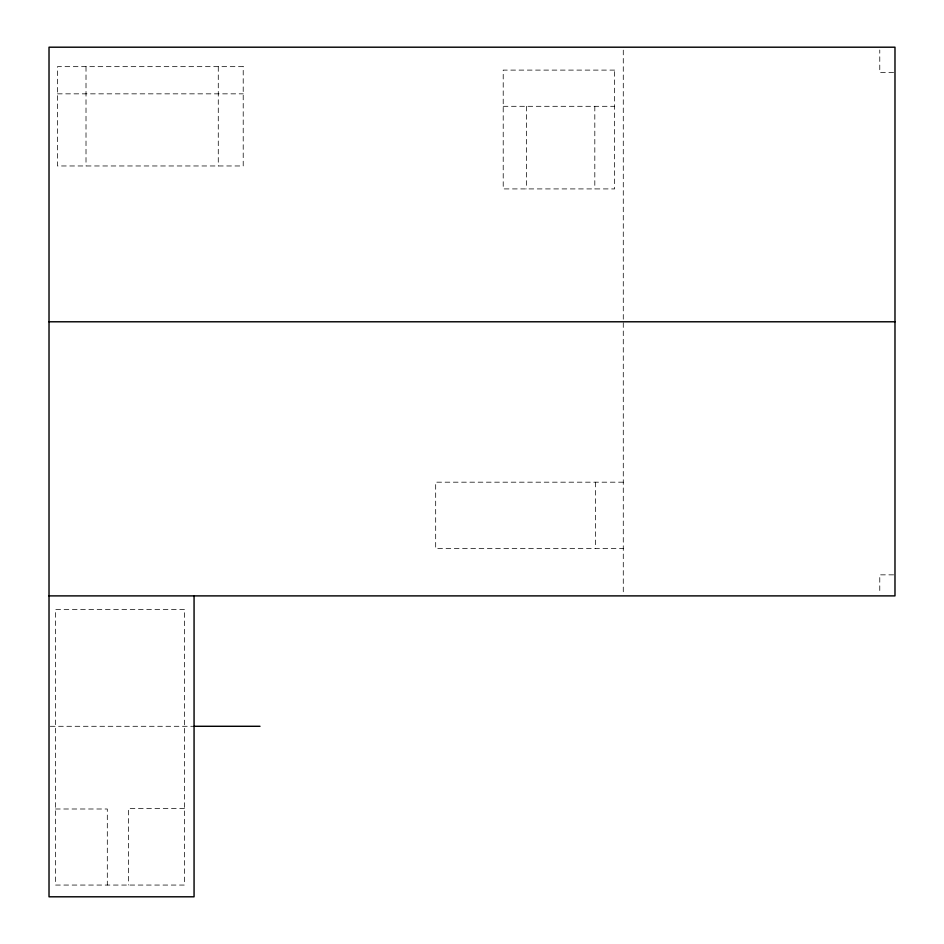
<?xml version="1.0" encoding="UTF-8"?>
<svg xmlns="http://www.w3.org/2000/svg" width="944" height="944" viewBox="0 0 944 944"><rect width="100%" height="100%" fill="white"/><g stroke="black" fill="none" stroke-linecap="round" stroke-linejoin="round"><path stroke-width="0.71" stroke-dasharray="4.72 3.54" d="M893.602 72.428L879.773 72.428L879.773 50.008M57.478 93.845L243.21 93.845M503.211 106.306L614.65 106.306M623.276 482.183L435.68 482.183L435.68 548.535L623.276 548.535M893.602 574.849L879.773 574.849L879.773 593.08M50.315 726.29L192.694 726.29M184.469 808.56L128.36 808.56L128.36 885.059M55.507 808.996L107.309 808.996L107.309 885.059M623.276 50.15L623.276 593.021M595.404 482.183L595.404 548.535M594.814 106.306L594.814 188.918M526.599 106.306L526.599 188.918M218.276 66.658L218.276 165.967M86.01 66.658L86.01 165.967M243.21 66.658L57.478 66.658L57.478 165.967L243.21 165.967L243.21 66.658M614.65 70.104L503.211 70.104L503.211 188.918L614.65 188.918L614.65 70.104M184.469 609.387L55.507 609.387L55.507 885.059L184.469 885.059L184.469 609.387"/><path stroke-width="1.42" d="M49.017 321.786L894.983 321.786M49.017 595.888L894.983 595.888L894.983 47.2L49.017 47.2L49.017 896.8L194.063 896.8L194.063 595.888M194.063 726.29L260.001 726.29"/></g></svg>
